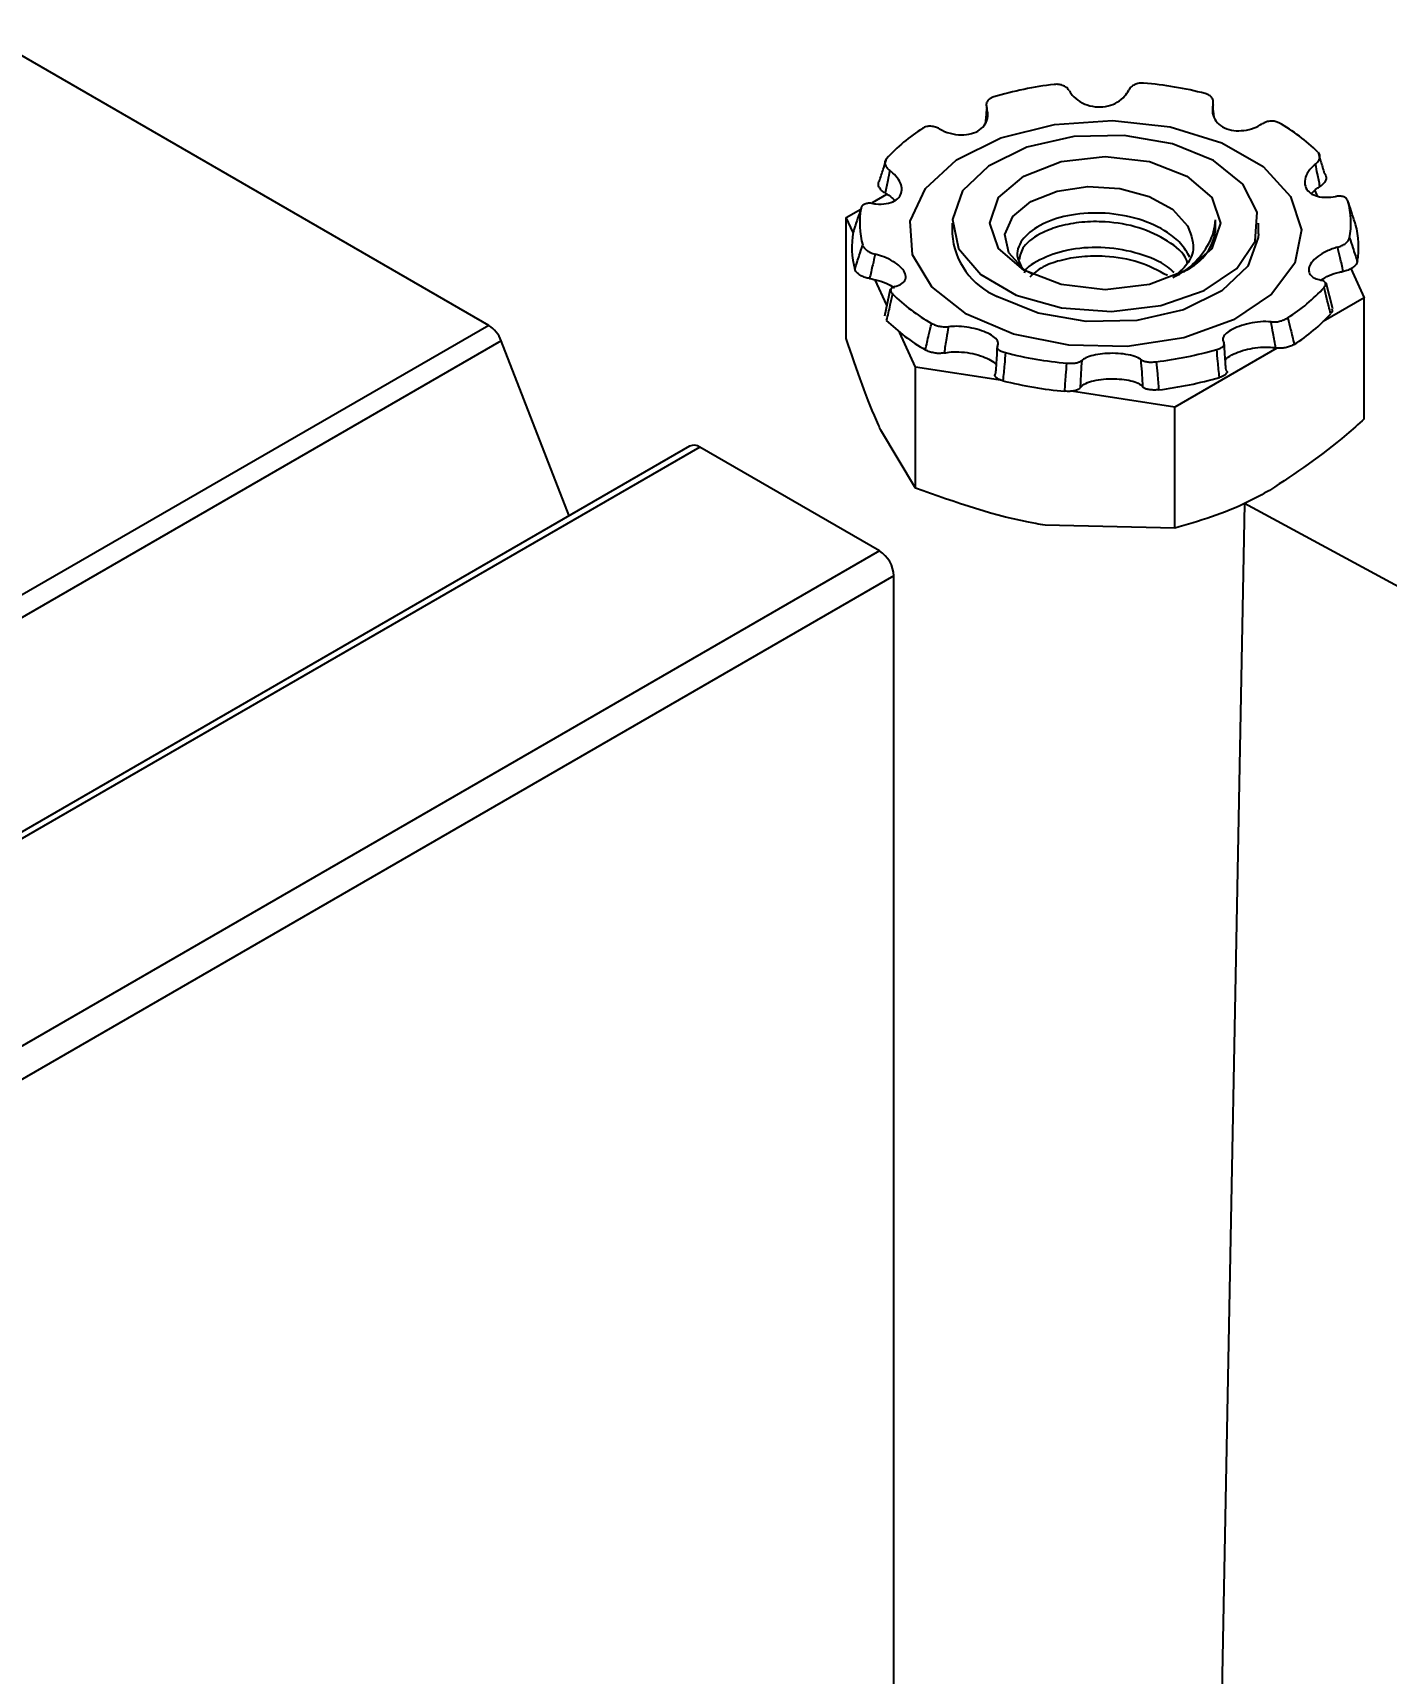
# Model space of a CAD drawing. Extents: x -2.3 to 8.3, y -5.6 to 0.
# Drawn here: x 2.08 to 3.082, y -3.426 to -2.212 of the extents above; entities that cross this region are included whole.
import ezdxf
from ezdxf import colors
from ezdxf.entities.mleader import LeaderData, LeaderLine
from ezdxf.math import Vec2, Vec3

# ---------------------------------------------------------------- set-up
doc = ezdxf.new("R2010")
doc.units = 0
doc.header["$LTSCALE"] = 0.5
doc.header["$MEASUREMENT"] = 0
for name, color, linetype in [('FAB DWG', 221, 'CONTINUOUS'), ('Hardware', 242, 'CONTINUOUS'), ('Housing', 150, 'CONTINUOUS')]:
    doc.layers.add(name, color=color, linetype=linetype)
doc.styles.add('LSAD_Standard', font='arial.ttf')

msp = doc.modelspace()

# ---------------------------------------------------------------- linework, layer by layer
at = {"layer": 'Hardware', "linetype": 'Continuous', "lineweight": 25, "transparency": 16777216}
for p, q in [((3.0288, -2.3288), (3.0306, -2.3328)), ((2.7015, -2.3375), (2.7121, -2.3314)), ((2.6821, -2.3487), (2.6929, -2.3425)), ((2.6872, -2.3597), (2.6821, -2.3487)), ((2.6821, -2.4382), (2.6821, -2.3487)), ((2.7606, -2.3528), (2.7606, -2.3608)), ((2.9871, -2.3608), (2.9871, -2.3528)), ((3.0556, -2.3865), (3.0655, -2.408)), ((2.7122, -2.4134), (2.7035, -2.3947)), ((2.7147, -2.4017), (2.7104, -2.4216)), ((3.0421, -2.4163), (3.0373, -2.3969)), ((3.0655, -2.408), (3.0351, -2.4255)), ((3.0655, -2.4975), (3.0655, -2.408)), ((2.7335, -2.4593), (2.7215, -2.4334)), ((3.0009, -2.4453), (2.9252, -2.489)), ((2.7979, -2.4693), (2.7335, -2.4593)), ((2.7335, -2.5489), (2.7335, -2.4593)), ((2.9252, -2.489), (2.8489, -2.4772)), ((2.9252, -2.5785), (2.9252, -2.489)), ((2.7335, -2.5489), (2.7078, -2.5061)), ((2.9252, -2.5785), (2.8293, -2.5762))]:
    msp.add_line(p, q, dxfattribs=at)
at = {"layer": 'Hardware', "linetype": 'Continuous', "lineweight": 25, "transparency": 16777216, "flags": 128}
for points in [[(2.7711, -2.4201), (2.7454, -2.4), (2.7311, -2.3764), (2.7295, -2.3514), (2.7407, -2.3273), (2.7637, -2.3061), (2.7965, -2.2898), (2.8362, -2.2798), (2.8793, -2.277), (2.9218, -2.2816), (2.9601, -2.2933), (2.9907, -2.311), (3.0109, -2.3331), (3.019, -2.3577), (3.0141, -2.3825), (2.9968, -2.4054), (2.9686, -2.4244), (2.9319, -2.4377), (2.8901, -2.4441), (2.8468, -2.4432), (2.8059, -2.4349), (2.7711, -2.4201)], [(2.9539, -2.3066), (2.9236, -2.2941), (2.8878, -2.2879), (2.8506, -2.2888), (2.8159, -2.2966), (2.7874, -2.3106), (2.7683, -2.329), (2.7607, -2.3501), (2.7653, -2.3715), (2.7817, -2.3908), (2.808, -2.406), (2.8415, -2.4155), (2.8785, -2.4181), (2.915, -2.4137), (2.947, -2.4027), (2.9711, -2.3863), (2.9847, -2.3662), (2.9862, -2.3447), (2.9756, -2.3241), (2.9539, -2.3066)], [(2.8135, -2.3877), (2.7949, -2.3717), (2.7884, -2.3528), (2.7949, -2.3339), (2.8135, -2.318), (2.8412, -2.3073), (2.8738, -2.3035), (2.9065, -2.3073), (2.9342, -2.318), (2.9527, -2.3339), (2.9592, -2.3528), (2.9527, -2.3717), (2.9342, -2.3877), (2.9065, -2.3983), (2.8738, -2.4021), (2.8412, -2.3983), (2.8135, -2.3877)], [(2.8203, -2.3908), (2.8138, -2.3874), (2.8025, -2.3749), (2.7996, -2.3612), (2.8055, -2.3479), (2.8188, -2.3369), (2.8383, -2.3291), (2.861, -2.3258), (2.8847, -2.3271), (2.9064, -2.333), (2.9236, -2.3425), (2.9346, -2.3549), (2.937, -2.3604), (2.937, -2.3604)], [(2.9871, -2.3608), (2.987, -2.3635), (2.9793, -2.3846), (2.9602, -2.403), (2.9318, -2.417), (2.8971, -2.4248), (2.8598, -2.4257), (2.8241, -2.4195), (2.7937, -2.407)]]:
    msp.add_lwpolyline(points, dxfattribs=at)
at = {"layer": 'Hardware', "linetype": 'Continuous', "lineweight": 25, "transparency": 16777216}
for centre, radius, start, end in [((2.8695, -2.5277), 0.2795, 96.8583, 106.2488), ((2.8765, -2.5368), 0.2888, 75.7028, 84.8897), ((2.9339, -2.3996), 0.139, 45.5578, 60.5312), ((2.8065, -2.3905), 0.1273, 122.09, 137.9683), ((2.7534, -2.3528), 0.0613, 169.6477, 195.5467), ((2.9943, -2.3528), 0.0613, 349.6483, 15.5461), ((2.9199, -2.3544), 0.0356, 300.0489, 6.3165), ((2.9981, -2.3703), 0.0632, 350.0029, 15.1919), ((2.7495, -2.3704), 0.0632, 170.0029, 195.1919), ((2.8149, -2.3568), 0.0545, 184.1687, 247.1517), ((2.9412, -2.3151), 0.1273, 302.0901, 317.968), ((2.8137, -2.306), 0.139, 225.5586, 240.5311), ((2.8118, -2.322), 0.1434, 225.7661, 240.3227), ((2.9434, -2.3315), 0.1314, 302.3104, 317.7478), ((2.8712, -2.1688), 0.2888, 255.7025, 264.8901), ((2.8782, -2.1779), 0.2795, 276.8584, 286.2489), ((2.8711, -2.1805), 0.298, 255.8298, 264.7629), ((2.8783, -2.1899), 0.2884, 276.9889, 286.1188)]:
    msp.add_arc(centre, radius, start, end, dxfattribs=at)
for points, knots in [([(2.8473, -2.255), (2.8468, -2.2543), (2.8457, -2.2527), (2.843, -2.2511), (2.8397, -2.25), (2.8373, -2.2501), (2.8361, -2.2502)], [0, 0, 0, 0, 0.2449638, 0.4898906, 0.7351861, 1, 1, 1, 1]), ([(2.8473, -2.255), (2.8476, -2.2556), (2.8491, -2.2581), (2.8531, -2.2621), (2.8602, -2.2657), (2.8682, -2.2672), (2.876, -2.2664), (2.883, -2.2636), (2.8883, -2.2594), (2.8904, -2.256), (2.8913, -2.2544)], [0, 0, 0, 0, 0.03955, 0.188587, 0.33474, 0.474979, 0.610292, 0.744596, 0.882143, 1, 1, 1, 1]), ([(2.9022, -2.2492), (2.9011, -2.2492), (2.8988, -2.2491), (2.8956, -2.2502), (2.8928, -2.2519), (2.8918, -2.2535), (2.8913, -2.2544)], [0, 0, 0, 0, 0.2457793, 0.4915775, 0.7372949, 1, 1, 1, 1]), ([(2.9536, -2.265), (2.9537, -2.2642), (2.954, -2.2625), (2.9529, -2.2601), (2.9509, -2.2581), (2.9489, -2.2573), (2.9478, -2.257)], [0, 0, 0, 0, 0.2449603, 0.4898813, 0.7351963, 1, 1, 1, 1]), ([(2.7512, -2.283), (2.7518, -2.2834), (2.7548, -2.2851), (2.761, -2.2872), (2.7692, -2.2879), (2.7766, -2.2864), (2.7824, -2.2831), (2.786, -2.2783), (2.7874, -2.2729), (2.7865, -2.2693), (2.7861, -2.2676)], [0, 0, 0, 0, 0.0395814, 0.1886221, 0.3347787, 0.4750124, 0.6103216, 0.7446279, 0.8821765, 1, 1, 1, 1]), ([(2.7861, -2.2676), (2.7859, -2.2699), (2.7856, -2.2737), (2.7852, -2.2775), (2.785, -2.279)], [0, 0, 0, 0, 0.607786, 1, 1, 1, 1]), ([(2.7913, -2.2593), (2.7903, -2.2597), (2.7884, -2.2605), (2.7865, -2.2625), (2.7855, -2.2649), (2.7859, -2.2667), (2.7861, -2.2676)], [0, 0, 0, 0, 0.245783, 0.491578, 0.737311, 1, 1, 1, 1]), ([(2.9536, -2.265), (2.9535, -2.2656), (2.9528, -2.2683), (2.9532, -2.2731), (2.9563, -2.2787), (2.9618, -2.2826), (2.9688, -2.2846), (2.9764, -2.2845), (2.9838, -2.2828), (2.9879, -2.2805), (2.9898, -2.2794)], [0, 0, 0, 0, 0.039268, 0.188315, 0.334479, 0.47473, 0.610043, 0.744346, 0.881886, 1, 1, 1, 1]), ([(2.9543, -2.2741), (2.9542, -2.2734), (2.9539, -2.2703), (2.9537, -2.2673), (2.9536, -2.265)], [0, 0, 0, 0, 0.236812, 1, 1, 1, 1]), ([(2.7512, -2.283), (2.7502, -2.2825), (2.7482, -2.2816), (2.7448, -2.281), (2.7415, -2.2813), (2.7397, -2.2821), (2.7388, -2.2826)], [0, 0, 0, 0, 0.24494, 0.489877, 0.735185, 1, 1, 1, 1]), ([(3.0023, -2.2786), (3.0014, -2.2782), (2.9997, -2.2774), (2.9964, -2.2772), (2.9929, -2.2778), (2.9909, -2.2789), (2.9898, -2.2794)], [0, 0, 0, 0, 0.245799, 0.491572, 0.737313, 1, 1, 1, 1]), ([(2.707, -2.3209), (2.708, -2.3178), (2.7097, -2.3126), (2.7112, -2.3074), (2.7119, -2.3052)], [0, 0, 0, 0, 0.573562, 1, 1, 1, 1]), ([(2.7119, -2.3052), (2.7114, -2.3058), (2.7106, -2.3071), (2.7108, -2.3094), (2.7119, -2.3118), (2.7135, -2.3132), (2.7144, -2.3139)], [0, 0, 0, 0, 0.245788, 0.491574, 0.737318, 1, 1, 1, 1]), ([(3.0294, -2.3092), (3.0301, -2.3085), (3.0316, -2.3071), (3.0327, -2.3047), (3.0327, -2.3023), (3.0318, -2.301), (3.0313, -2.3004)], [0, 0, 0, 0, 0.244957, 0.489892, 0.735195, 1, 1, 1, 1]), ([(3.0313, -2.3004), (3.0319, -2.3026), (3.0334, -2.3077), (3.035, -2.3129), (3.0359, -2.3159)], [0, 0, 0, 0, 0.42644, 1, 1, 1, 1]), ([(2.7019, -2.3383), (2.7026, -2.3384), (2.706, -2.3389), (2.7119, -2.3387), (2.7182, -2.3367), (2.7222, -2.3331), (2.7237, -2.3284), (2.7226, -2.3232), (2.7194, -2.3181), (2.7159, -2.3153), (2.7144, -2.3139)], [0, 0, 0, 0, 0.039485, 0.188524, 0.33468, 0.474922, 0.610231, 0.744535, 0.882082, 1, 1, 1, 1]), ([(2.7144, -2.3139), (2.7139, -2.3164), (2.7128, -2.3219), (2.7116, -2.3274), (2.7109, -2.3305)], [0, 0, 0, 0, 0.443804, 1, 1, 1, 1]), ([(3.0294, -2.3092), (3.0289, -2.3096), (3.0264, -2.3117), (3.0229, -2.316), (3.021, -2.3217), (3.0219, -2.3269), (3.0253, -2.3308), (3.0307, -2.3332), (3.0372, -2.334), (3.0419, -2.3334), (3.0441, -2.3331)], [0, 0, 0, 0, 0.039576, 0.188616, 0.334769, 0.475005, 0.610313, 0.74462, 0.882169, 1, 1, 1, 1]), ([(3.0327, -2.3257), (3.0321, -2.3226), (3.0309, -2.317), (3.0299, -2.3116), (3.0294, -2.3092)], [0, 0, 0, 0, 0.556194, 1, 1, 1, 1]), ([(3.0359, -2.3159), (3.0364, -2.3165), (3.0373, -2.3178), (3.0374, -2.3201), (3.0364, -2.3224), (3.0347, -2.3244), (3.0333, -2.3253), (3.0327, -2.3257)], [0, 0, 0, 0, 0.217807, 0.4356, 0.653432, 0.87125, 1, 1, 1, 1]), ([(2.7109, -2.3305), (2.71, -2.3299), (2.7082, -2.3287), (2.7065, -2.3265), (2.7057, -2.3241), (2.7061, -2.3222), (2.7068, -2.3212), (2.707, -2.3209)], [0, 0, 0, 0, 0.217764, 0.435549, 0.653346, 0.871176, 1, 1, 1, 1]), ([(3.0265, -2.3309), (3.0277, -2.3296), (3.0295, -2.3277), (3.032, -2.3261), (3.0327, -2.3257)], [0, 0, 0, 0, 0.682556, 1, 1, 1, 1]), ([(2.6931, -2.3418), (2.6923, -2.3443), (2.6903, -2.3503), (2.6884, -2.3561), (2.6873, -2.3594)], [0, 0, 0, 0, 0.426437, 1, 1, 1, 1]), ([(2.7019, -2.3383), (2.7008, -2.3382), (2.6986, -2.338), (2.6959, -2.3386), (2.6938, -2.3399), (2.6933, -2.3411), (2.6931, -2.3418)], [0, 0, 0, 0, 0.244962, 0.489887, 0.735178, 1, 1, 1, 1]), ([(2.7109, -2.3305), (2.7127, -2.3316), (2.7156, -2.3333), (2.7174, -2.3355), (2.718, -2.3363)], [0, 0, 0, 0, 0.646723, 1, 1, 1, 1]), ([(3.0533, -2.3364), (3.053, -2.3358), (3.0525, -2.3345), (3.0504, -2.3333), (3.0475, -2.3327), (3.0452, -2.333), (3.0441, -2.3331)], [0, 0, 0, 0, 0.245768, 0.491563, 0.737289, 1, 1, 1, 1]), ([(3.0591, -2.3538), (3.058, -2.3505), (3.0561, -2.3447), (3.0542, -2.3389), (3.0533, -2.3364)], [0, 0, 0, 0, 0.573563, 1, 1, 1, 1]), ([(2.9363, -2.3781), (2.9344, -2.3746), (2.9306, -2.3679), (2.9182, -2.3578), (2.8994, -2.3491), (2.8738, -2.3446), (2.8483, -2.3459), (2.8265, -2.3527), (2.8123, -2.3635), (2.8068, -2.3756), (2.8107, -2.3829), (2.8123, -2.386)], [0, 0, 0, 0, 0.084574, 0.161715, 0.286409, 0.411103, 0.535797, 0.660489, 0.785183, 0.909876, 1, 1, 1, 1]), ([(2.9347, -2.3824), (2.9345, -2.3815), (2.9328, -2.3753), (2.9205, -2.3655), (2.8995, -2.3554), (2.8764, -2.3514), (2.8562, -2.3518), (2.8404, -2.3546), (2.8249, -2.3604), (2.8126, -2.369), (2.8108, -2.3766), (2.81, -2.3799)], [0, 0, 0, 0, 0.022373, 0.167044, 0.311715, 0.456387, 0.555978, 0.657253, 0.746753, 0.891425, 1, 1, 1, 1]), ([(2.9238, -2.393), (2.926, -2.3919), (2.9349, -2.3875), (2.9463, -2.3759), (2.9541, -2.3622), (2.955, -2.3534), (2.9553, -2.3504)], [0, 0, 0, 0, 0.1098305, 0.4479698, 0.817061, 1, 1, 1, 1]), ([(2.937, -2.3604), (2.9379, -2.3634), (2.94, -2.3705), (2.9368, -2.3817), (2.9294, -2.3884), (2.9259, -2.3915)], [0, 0, 0, 0, 0.277241, 0.66216, 1, 1, 1, 1]), ([(3.0458, -2.3706), (3.0469, -2.3703), (3.049, -2.3696), (3.0517, -2.3679), (3.0538, -2.3659), (3.0543, -2.3645), (3.0546, -2.3638)], [0, 0, 0, 0, 0.244943, 0.489888, 0.735179, 1, 1, 1, 1]), ([(3.0546, -2.3638), (3.0554, -2.3663), (3.0573, -2.372), (3.0593, -2.3779), (3.0604, -2.3813)], [0, 0, 0, 0, 0.426437, 1, 1, 1, 1]), ([(2.6885, -2.3869), (2.6896, -2.3835), (2.6915, -2.3775), (2.6935, -2.3717), (2.6943, -2.3693)], [0, 0, 0, 0, 0.573563, 1, 1, 1, 1]), ([(2.6943, -2.3693), (2.6946, -2.3699), (2.6952, -2.3712), (2.6973, -2.3731), (2.7002, -2.3748), (2.7024, -2.3755), (2.7036, -2.3758)], [0, 0, 0, 0, 0.245798, 0.491571, 0.737299, 1, 1, 1, 1]), ([(2.7036, -2.3758), (2.703, -2.3784), (2.7016, -2.3844), (2.7002, -2.3904), (2.6994, -2.3938)], [0, 0, 0, 0, 0.443804, 1, 1, 1, 1]), ([(2.7182, -2.3997), (2.7188, -2.3996), (2.7213, -2.3989), (2.7247, -2.3971), (2.7267, -2.3935), (2.7257, -2.3893), (2.7224, -2.385), (2.7169, -2.381), (2.7104, -2.3777), (2.7057, -2.3764), (2.7036, -2.3758)], [0, 0, 0, 0, 0.039576, 0.18862, 0.334766, 0.475004, 0.610314, 0.74462, 0.88217, 1, 1, 1, 1]), ([(2.9247, -2.3893), (2.9231, -2.3879), (2.9166, -2.3821), (2.8992, -2.3747), (2.8739, -2.3701), (2.8481, -2.3714), (2.8274, -2.3783), (2.8153, -2.3852), (2.8137, -2.3895), (2.8137, -2.3895)], [0, 0, 0, 0, 0.058237, 0.246516, 0.434795, 0.623073, 0.81135, 0.999628, 1, 1, 1, 1]), ([(2.9198, -2.3916), (2.9131, -2.388), (2.8997, -2.3808), (2.8764, -2.377), (2.8562, -2.3773), (2.8405, -2.3801), (2.8264, -2.3851), (2.8209, -2.39), (2.8179, -2.3927)], [0, 0, 0, 0, 0.2123862, 0.424773, 0.5709773, 0.7196553, 0.8510458, 1, 1, 1, 1]), ([(3.0458, -2.3706), (3.0451, -2.3708), (3.0416, -2.3718), (3.0357, -2.3743), (3.0294, -2.3785), (3.0254, -2.3831), (3.0239, -2.3874), (3.0251, -2.391), (3.0283, -2.3937), (3.0317, -2.3945), (3.0333, -2.395)], [0, 0, 0, 0, 0.039482, 0.188528, 0.334684, 0.474921, 0.61023, 0.744539, 0.882082, 1, 1, 1, 1]), ([(3.0499, -2.3885), (3.0492, -2.3852), (3.0478, -2.3791), (3.0464, -2.3732), (3.0458, -2.3706)], [0, 0, 0, 0, 0.556194, 1, 1, 1, 1]), ([(2.6994, -2.3938), (2.6983, -2.3936), (2.6961, -2.3931), (2.693, -2.3918), (2.6905, -2.39), (2.6891, -2.3883), (2.6887, -2.3873), (2.6885, -2.3869)], [0, 0, 0, 0, 0.2177831, 0.435556, 0.6533618, 0.8711946, 1, 1, 1, 1]), ([(2.9378, -2.3852), (2.9362, -2.3864), (2.9344, -2.3878), (2.9319, -2.3889), (2.9314, -2.3891)], [0, 0, 0, 0, 0.810963, 1, 1, 1, 1]), ([(3.0332, -2.3949), (3.0352, -2.3938), (3.0395, -2.3913), (3.0455, -2.3894), (3.049, -2.3887), (3.0499, -2.3885)], [0, 0, 0, 0, 0.4031984, 0.8448524, 1, 1, 1, 1]), ([(3.0604, -2.3813), (3.0601, -2.382), (3.0597, -2.3833), (3.0577, -2.3853), (3.0551, -2.3869), (3.0523, -2.388), (3.0506, -2.3884), (3.0499, -2.3885)], [0, 0, 0, 0, 0.217813, 0.435624, 0.653431, 0.871248, 1, 1, 1, 1]), ([(2.6994, -2.3938), (2.7015, -2.3942), (2.7064, -2.3951), (2.713, -2.3976), (2.7165, -2.3999), (2.7178, -2.4008)], [0, 0, 0, 0, 0.319742, 0.73436, 1, 1, 1, 1]), ([(2.7182, -2.3997), (2.7175, -2.4), (2.716, -2.4004), (2.715, -2.4018), (2.7149, -2.4034), (2.7159, -2.4046), (2.7164, -2.4052)], [0, 0, 0, 0, 0.24494, 0.489889, 0.735181, 1, 1, 1, 1]), ([(3.0358, -2.4004), (3.0362, -2.3998), (3.037, -2.3987), (3.0369, -2.397), (3.0357, -2.3957), (3.0341, -2.3952), (3.0333, -2.395)], [0, 0, 0, 0, 0.245788, 0.491573, 0.737297, 1, 1, 1, 1]), ([(3.0406, -2.4198), (3.0397, -2.4161), (3.038, -2.4097), (3.0364, -2.4032), (3.0358, -2.4004)], [0, 0, 0, 0, 0.573562, 1, 1, 1, 1]), ([(2.7164, -2.4052), (2.7158, -2.408), (2.7143, -2.4146), (2.7127, -2.4211), (2.7118, -2.4248)], [0, 0, 0, 0, 0.426436, 1, 1, 1, 1]), ([(2.7408, -2.4466), (2.7416, -2.4428), (2.743, -2.4363), (2.7447, -2.4298), (2.7454, -2.427)], [0, 0, 0, 0, 0.573562, 1, 1, 1, 1]), ([(2.7454, -2.427), (2.7462, -2.4275), (2.748, -2.4283), (2.7513, -2.4292), (2.7547, -2.4297), (2.7568, -2.4296), (2.7578, -2.4295)], [0, 0, 0, 0, 0.245792, 0.49159, 0.737298, 1, 1, 1, 1]), ([(2.9965, -2.4259), (2.9958, -2.4258), (2.9928, -2.4256), (2.9867, -2.4258), (2.9784, -2.4273), (2.971, -2.4297), (2.9653, -2.4327), (2.9616, -2.4358), (2.9603, -2.4388), (2.9612, -2.4405), (2.9616, -2.4413)], [0, 0, 0, 0, 0.039583, 0.188623, 0.334776, 0.475014, 0.610318, 0.744629, 0.882174, 1, 1, 1, 1]), ([(2.9965, -2.4259), (2.9975, -2.4259), (2.9995, -2.426), (3.0028, -2.4255), (3.0062, -2.4245), (3.0079, -2.4235), (3.0089, -2.423)], [0, 0, 0, 0, 0.244945, 0.489886, 0.73518, 1, 1, 1, 1]), ([(2.9999, -2.4452), (2.9993, -2.4416), (2.9982, -2.4351), (2.997, -2.4287), (2.9965, -2.4259)], [0, 0, 0, 0, 0.556193, 1, 1, 1, 1]), ([(3.0089, -2.423), (3.0096, -2.4258), (3.0112, -2.4322), (3.0127, -2.4387), (3.0136, -2.4425)], [0, 0, 0, 0, 0.426438, 1, 1, 1, 1]), ([(3.0414, -2.4165), (3.0415, -2.4167), (3.042, -2.4173), (3.0416, -2.4185), (3.0409, -2.4195), (3.0406, -2.4198)], [0, 0, 0, 0, 0.2182464, 0.7095071, 1, 1, 1, 1]), ([(2.7078, -2.5061), (2.7072, -2.5047), (2.6985, -2.4859), (2.69, -2.4612), (2.6821, -2.4382)], [0, 0, 0, 0, 0.070191, 1, 1, 1, 1]), ([(2.7578, -2.4295), (2.7573, -2.4323), (2.7562, -2.4388), (2.7551, -2.4453), (2.7546, -2.4489)], [0, 0, 0, 0, 0.443805, 1, 1, 1, 1]), ([(2.7941, -2.4439), (2.7942, -2.4436), (2.7948, -2.4424), (2.7945, -2.4399), (2.7913, -2.4366), (2.7858, -2.4336), (2.7789, -2.4312), (2.7712, -2.4296), (2.7639, -2.429), (2.7597, -2.4293), (2.7578, -2.4295)], [0, 0, 0, 0, 0.039268, 0.188312, 0.334479, 0.47473, 0.610043, 0.74435, 0.881885, 1, 1, 1, 1]), ([(2.7546, -2.4489), (2.7537, -2.449), (2.752, -2.4493), (2.7487, -2.4492), (2.7453, -2.4485), (2.7426, -2.4476), (2.7413, -2.4469), (2.7408, -2.4466)], [0, 0, 0, 0, 0.21778, 0.435548, 0.653346, 0.87118, 1, 1, 1, 1]), ([(2.7546, -2.4489), (2.7562, -2.4486), (2.76, -2.4479), (2.7674, -2.448), (2.7757, -2.4492), (2.7833, -2.4514), (2.7892, -2.4541), (2.7925, -2.4564), (2.7931, -2.4576), (2.7932, -2.4578)], [0, 0, 0, 0, 0.135588, 0.311233, 0.483469, 0.648741, 0.808199, 0.966485, 1, 1, 1, 1]), ([(2.7928, -2.4641), (2.7931, -2.4603), (2.7936, -2.4536), (2.7939, -2.4469), (2.7941, -2.4439)], [0, 0, 0, 0, 0.556194, 1, 1, 1, 1]), ([(2.7941, -2.4439), (2.7939, -2.4443), (2.7937, -2.4451), (2.7947, -2.4464), (2.7967, -2.4477), (2.7988, -2.4483), (2.7999, -2.4486)], [0, 0, 0, 0, 0.244959, 0.489878, 0.735194, 1, 1, 1, 1]), ([(2.7999, -2.4486), (2.7997, -2.4516), (2.7992, -2.4585), (2.7985, -2.4654), (2.7981, -2.4694)], [0, 0, 0, 0, 0.426438, 1, 1, 1, 1]), ([(2.9003, -2.4539), (2.9, -2.4536), (2.8985, -2.4526), (2.8945, -2.4509), (2.8875, -2.4495), (2.8795, -2.449), (2.8716, -2.4494), (2.8647, -2.4506), (2.8593, -2.4523), (2.8573, -2.4538), (2.8564, -2.4545)], [0, 0, 0, 0, 0.039554, 0.18859, 0.334742, 0.474981, 0.61029, 0.744598, 0.882144, 1, 1, 1, 1]), ([(2.9564, -2.4463), (2.9573, -2.4459), (2.9593, -2.4453), (2.9612, -2.444), (2.9622, -2.4426), (2.9618, -2.4418), (2.9616, -2.4413)], [0, 0, 0, 0, 0.245786, 0.491565, 0.737291, 1, 1, 1, 1]), ([(2.9584, -2.4669), (2.9579, -2.463), (2.9572, -2.4562), (2.9566, -2.4492), (2.9564, -2.4463)], [0, 0, 0, 0, 0.573564, 1, 1, 1, 1]), ([(2.9616, -2.4413), (2.9618, -2.4443), (2.9622, -2.4511), (2.9627, -2.4578), (2.963, -2.4615)], [0, 0, 0, 0, 0.443806, 1, 1, 1, 1]), ([(2.9625, -2.4544), (2.9629, -2.4539), (2.964, -2.4522), (2.9686, -2.4496), (2.9753, -2.447), (2.9829, -2.4452), (2.9907, -2.4444), (2.9964, -2.4445), (2.9991, -2.445), (2.9999, -2.4452)], [0, 0, 0, 0, 0.089043, 0.261446, 0.427783, 0.592873, 0.761934, 0.937761, 1, 1, 1, 1]), ([(3.0136, -2.4425), (3.0128, -2.443), (3.0111, -2.4439), (3.0079, -2.4449), (3.0045, -2.4454), (3.0018, -2.4455), (3.0004, -2.4453), (2.9999, -2.4452)], [0, 0, 0, 0, 0.2178056, 0.4356055, 0.6534333, 0.8712412, 1, 1, 1, 1]), ([(2.8439, -2.4772), (2.8441, -2.4732), (2.8445, -2.4663), (2.8452, -2.4594), (2.8454, -2.4564)], [0, 0, 0, 0, 0.573563, 1, 1, 1, 1]), ([(2.8454, -2.4564), (2.8466, -2.4565), (2.8488, -2.4566), (2.8521, -2.4563), (2.8548, -2.4556), (2.8558, -2.4549), (2.8564, -2.4545)], [0, 0, 0, 0, 0.245784, 0.491567, 0.73731, 1, 1, 1, 1]), ([(2.8564, -2.4545), (2.8562, -2.4575), (2.8557, -2.4642), (2.8554, -2.471), (2.8553, -2.4747)], [0, 0, 0, 0, 0.443806, 1, 1, 1, 1]), ([(2.9003, -2.4539), (2.9009, -2.4542), (2.9019, -2.4548), (2.9047, -2.4555), (2.908, -2.4557), (2.9103, -2.4555), (2.9116, -2.4554)], [0, 0, 0, 0, 0.244955, 0.489891, 0.735194, 1, 1, 1, 1]), ([(2.9016, -2.474), (2.9015, -2.4703), (2.9011, -2.4635), (2.9006, -2.4568), (2.9003, -2.4539)], [0, 0, 0, 0, 0.556195, 1, 1, 1, 1]), ([(2.9116, -2.4554), (2.9119, -2.4584), (2.9126, -2.4653), (2.9131, -2.4722), (2.9134, -2.4761)], [0, 0, 0, 0, 0.426438, 1, 1, 1, 1]), ([(2.963, -2.4615), (2.9634, -2.4618), (2.9642, -2.4626), (2.9638, -2.4639), (2.9625, -2.4652), (2.9605, -2.4663), (2.959, -2.4668), (2.9584, -2.4669)], [0, 0, 0, 0, 0.21777, 0.4355457, 0.653352, 0.8711736, 1, 1, 1, 1]), ([(2.7981, -2.4694), (2.7971, -2.4691), (2.7952, -2.4685), (2.7931, -2.4672), (2.792, -2.4659), (2.792, -2.4648), (2.7926, -2.4643), (2.7928, -2.4641)], [0, 0, 0, 0, 0.217822, 0.435608, 0.653447, 0.871272, 1, 1, 1, 1]), ([(2.8553, -2.4747), (2.855, -2.4751), (2.8543, -2.4758), (2.8521, -2.4767), (2.8492, -2.4772), (2.8463, -2.4774), (2.8445, -2.4772), (2.8439, -2.4772)], [0, 0, 0, 0, 0.217774, 0.435563, 0.653364, 0.871185, 1, 1, 1, 1]), ([(2.8553, -2.4747), (2.8558, -2.474), (2.8571, -2.4724), (2.8617, -2.4702), (2.8685, -2.4686), (2.8764, -2.4679), (2.8843, -2.468), (2.8915, -2.469), (2.8973, -2.4707), (2.9004, -2.4725), (2.9014, -2.4737), (2.9016, -2.474)], [0, 0, 0, 0, 0.09993, 0.229421, 0.35641, 0.478255, 0.595819, 0.712512, 0.832019, 0.95631, 1, 1, 1, 1]), ([(2.9134, -2.4761), (2.9123, -2.4762), (2.9101, -2.4764), (2.9068, -2.4762), (2.904, -2.4756), (2.9023, -2.4748), (2.9018, -2.4742), (2.9016, -2.474)], [0, 0, 0, 0, 0.217815, 0.435612, 0.653428, 0.871265, 1, 1, 1, 1]), ([(3.0655, -2.4975), (3.0611, -2.5015), (3.0383, -2.5221), (3.0145, -2.5378), (2.9954, -2.5506)], [0, 0, 0, 0, 0.192484, 1, 1, 1, 1]), ([(2.8293, -2.5762), (2.8271, -2.5759), (2.7947, -2.5707), (2.763, -2.5594), (2.7335, -2.5489)], [0, 0, 0, 0, 0.070191, 1, 1, 1, 1]), ([(2.9954, -2.5506), (2.9902, -2.5534), (2.9665, -2.5666), (2.9433, -2.5733), (2.9252, -2.5785)], [0, 0, 0, 0, 0.217337, 1, 1, 1, 1])]:
    msp.add_open_spline(points, degree=3, knots=knots, dxfattribs=at)
at = {"layer": 'Housing', "transparency": 16777216}
for p, q in [((2.4177, -2.4285), (2.0427, -2.212)), ((2.4177, -2.4285), (1.3491, -3.0453)), ((2.4269, -2.4399), (1.3536, -3.0595)), ((2.4771, -2.5694), (2.4269, -2.4399)), ((2.5663, -2.5179), (1.3876, -3.1983)), ((2.5738, -2.5186), (1.3884, -3.2029)), ((2.7067, -2.5954), (2.5738, -2.5186)), ((2.7067, -2.5954), (1.4069, -3.3457)), ((2.7173, -2.6137), (1.4086, -3.3692)), ((2.7173, -4.9572), (2.7173, -2.6137))]:
    msp.add_line(p, q, dxfattribs=at)
for centre, radius, start, end in [((2.4053, -2.4479), 0.023, 20.2267, 57.3624), ((2.5694, -2.5247), 0.00754, 54.3837, 114.3065), ((2.6943, -2.6148), 0.0231, 2.6062, 57.3938)]:
    msp.add_arc(centre, radius, start, end, dxfattribs=at)

# ---------------------------------------------------------------- leaders
at = {"layer": 'FAB DWG', "ltscale": 0.5, "transparency": 16777216}
ml = msp.add_multileader_mtext('Standard', dxfattribs=at)
ml.set_content('8-32 KEPS NUT\\P(HW08320-00)', color=256, style='LSAD_Standard')
ml.set_leader_properties()
ml.build(insert=Vec2(0, 0))
ml.multileader.update_dxf_attribs({"dogleg_length": 0.2098, "arrow_head_size": 0.1992})
ctx = ml.context
ctx.base_point, ctx.char_height, ctx.arrow_head_size, ctx.landing_gap_size, ctx.plane_origin = Vec3(3.1119, -5.0752), 0.188, 0.1992, 0.0956, Vec3(7.5108, 12.1212)
notes = []
notes.append((ctx, [(0, (1, 1, 0), (2.9289, -5.0752), (1, 0), 0.183, [(0, [(3.524, -2.8561), (2.9769, -2.5603)], 0, [])])]))
ctx.mtext.insert, ctx.mtext.width, ctx.mtext.defined_height, ctx.mtext.flow_direction = Vec3(3.2075, -4.9536), 5.050321, 0.8465, 5
for ctx, leaders in notes:
    for number, flags, end, landing, length, lines in leaders:
        leader = LeaderData()
        leader.index, (leader.has_last_leader_line, leader.has_dogleg_vector, leader.attachment_direction) = number, flags
        leader.last_leader_point, leader.dogleg_vector, leader.dogleg_length = Vec3(end), Vec3(landing), length
        for number, points, colour, breaks in lines:
            line = LeaderLine()
            line.index, line.vertices, line.color, line.breaks = number, Vec3.list(points), colors.encode_raw_color(colour), breaks
            leader.lines.append(line)
        ctx.leaders.append(leader)

doc.saveas('drawing.dxf')
